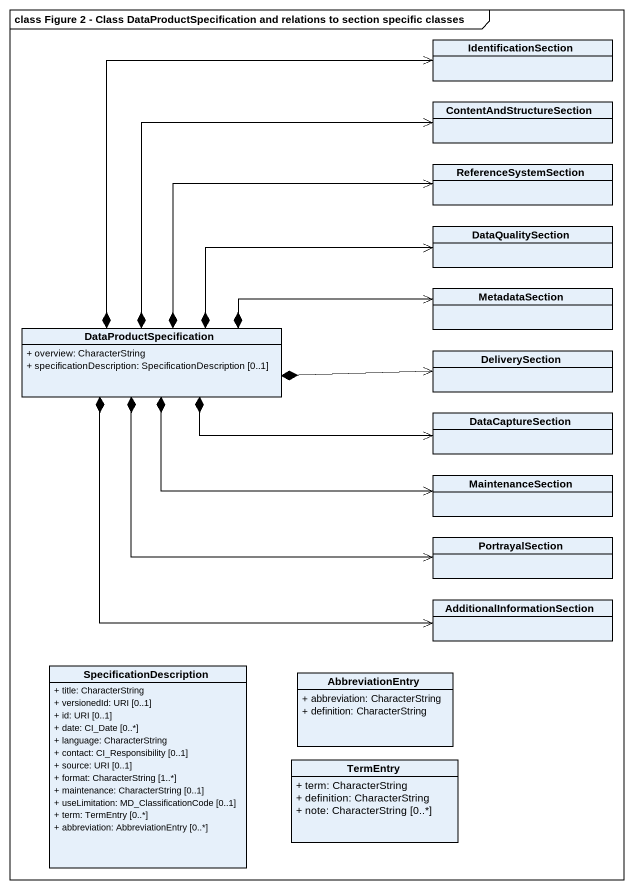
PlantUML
@startuml
mainframe class Figure 2 - Class DataProductSpecification and relations to section specific classes
hide circle
hide empty members
skinparam classAttributeIconSize 0
class IdentificationSection
class ContentAndStructureSection
class ReferenceSystemSection
class DataQualitySection
class MetadataSection
class DataProductSpecification {
  + overview: CharacterString
  + specificationDescription: SpecificationDescription [0..1]
}
class DeliverySection
class DataCaptureSection
class MaintenanceSection
class PortrayalSection
class AdditionalInformationSection
class SpecificationDescription {
  + title: CharacterString
  + versionedId: URI [0..1]
  + id: URI [0..1]
  + date: CI_Date [0..*]
  + language: CharacterString
  + contact: CI_Responsibility [0..1]
  + source: URI [0..1]
  + format: CharacterString [1..*]
  + maintenance: CharacterString [0..1]
  + useLimitation: MD_ClassificationCode [0..1]
  + term: TermEntry [0..*]
  + abbreviation: AbbreviationEntry [0..*]
}
class AbbreviationEntry {
  + abbreviation: CharacterString
  + definition: CharacterString
}
class TermEntry {
  + term: CharacterString
  + definition: CharacterString
  + note: CharacterString [0..*]
}
ContentAndStructureSection <--* DataProductSpecification
ReferenceSystemSection <-left-* DataProductSpecification
DataQualitySection <-left-* DataProductSpecification
MetadataSection <-left-* DataProductSpecification
DataProductSpecification *-up-> IdentificationSection
DeliverySection <-left-* DataProductSpecification
DataCaptureSection <-left-* DataProductSpecification
MaintenanceSection <-left-* DataProductSpecification
PortrayalSection <-left-* DataProductSpecification
AdditionalInformationSection <-up-* DataProductSpecification
@enduml
